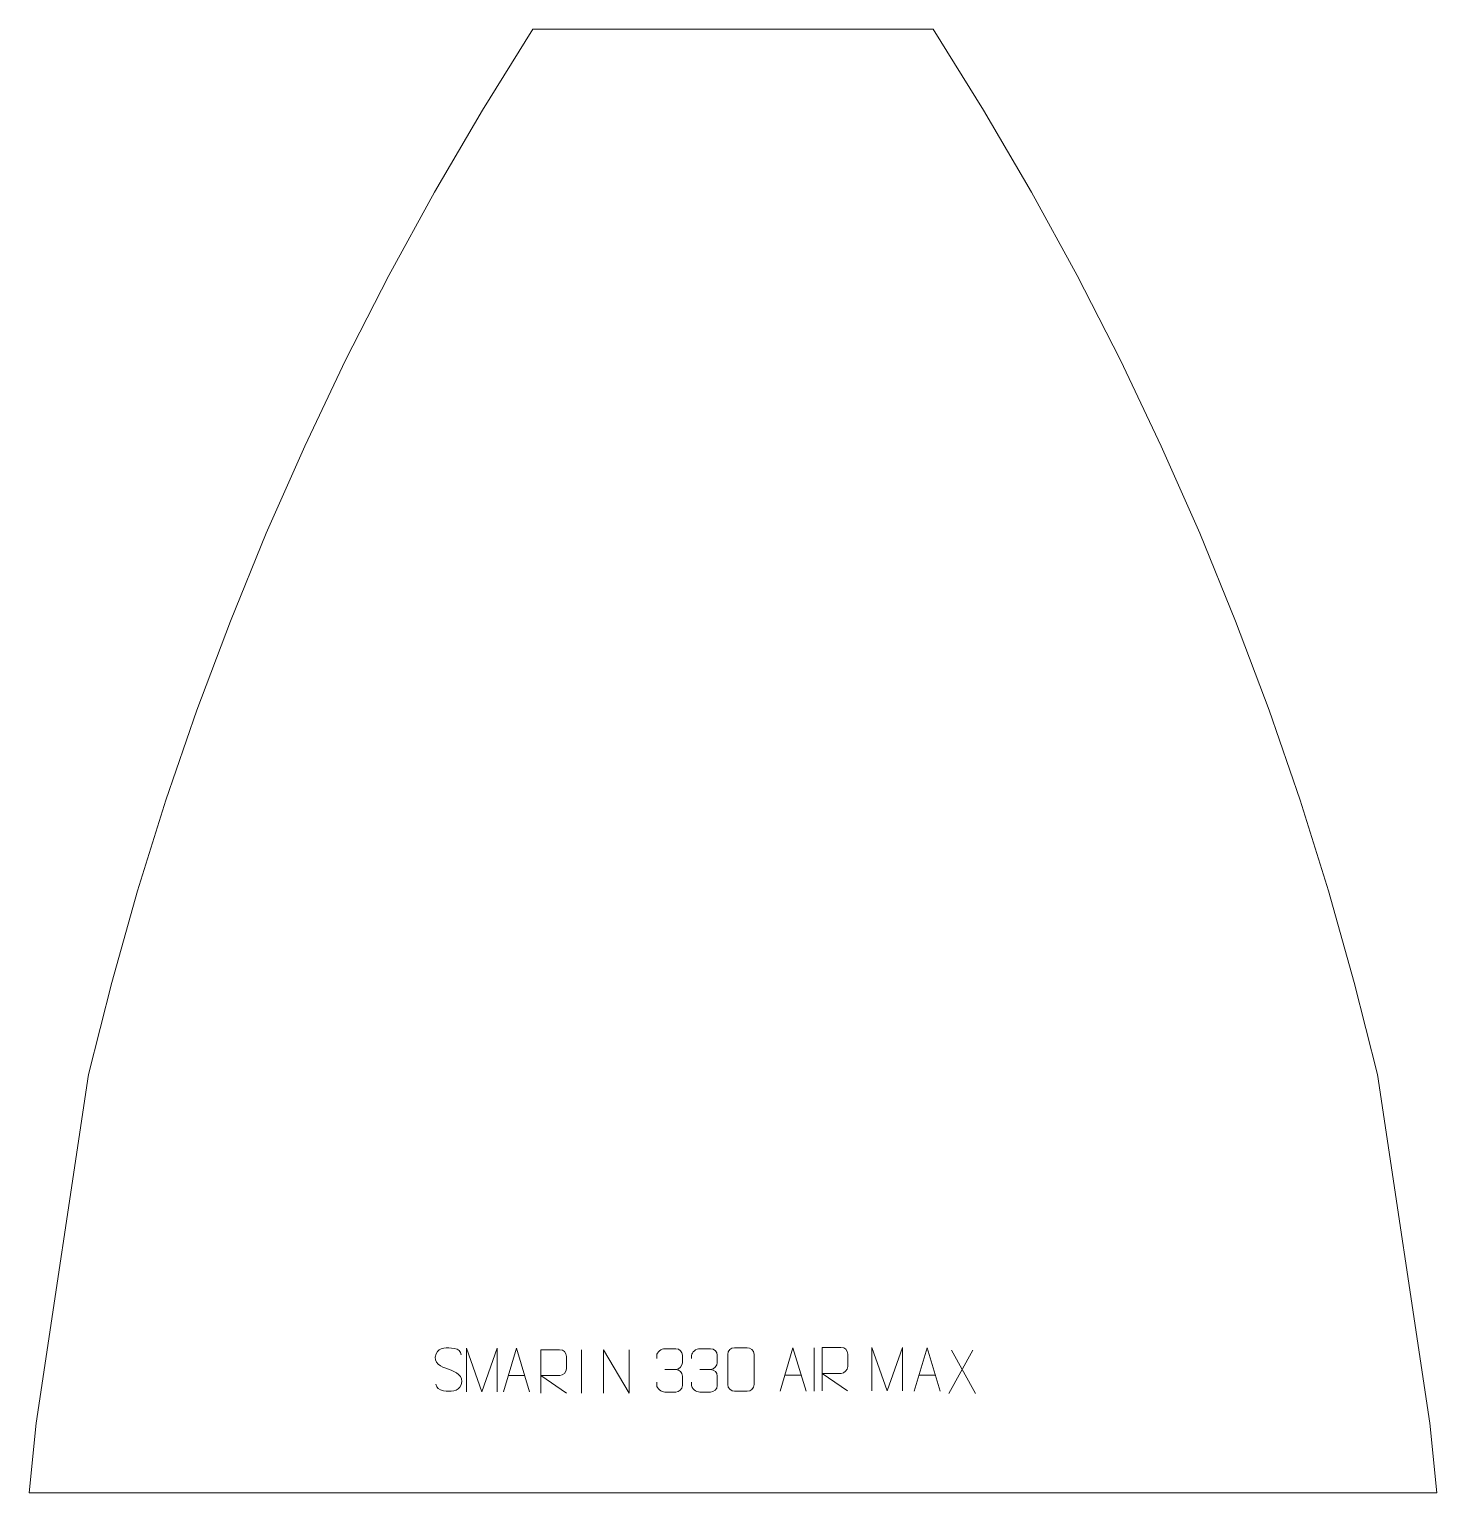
# Model space of a CAD drawing. Header units: millimetres. Extents: x -406 to 402, y 412 to 1252.
import ezdxf

# ---------------------------------------------------------------- set-up
doc = ezdxf.new("R2010")
doc.units = ezdxf.units.MM
doc.header["$MEASUREMENT"] = 0
doc.layers.add('layer 1', color=7, linetype='Continuous')

msp = doc.modelspace()

# ---------------------------------------------------------------- linework, layer by layer
at = {"layer": 'layer 1', "color": 242, "lineweight": 9}
msp.add_open_spline([(-117.378, 1251.7779), (-117.378, 1251.7779), (112.6218, 1251.7779), (112.6218, 1251.7779), (112.6218, 1251.7779), (112.6218, 1251.7779), (141.468, 1205.4367), (141.468, 1205.4367), (141.468, 1205.4367), (141.468, 1205.4367), (168.9976, 1158.3023), (168.9976, 1158.3023), (168.9976, 1158.3023), (168.9976, 1158.3023), (195.1894, 1110.4101), (195.1894, 1110.4101), (195.1894, 1110.4101), (195.1894, 1110.4101), (220.0223, 1061.7988), (220.0223, 1061.7988), (220.0223, 1061.7988), (220.0223, 1061.7988), (243.4755, 1012.5092), (243.4755, 1012.5092), (243.4755, 1012.5092), (243.4755, 1012.5092), (265.5313, 962.5782), (265.5313, 962.5782), (265.5313, 962.5782), (265.5313, 962.5782), (286.1729, 912.0441), (286.1729, 912.0441), (286.1729, 912.0441), (286.1729, 912.0441), (305.3835, 860.9505), (305.3835, 860.9505), (305.3835, 860.9505), (305.3835, 860.9505), (323.1458, 809.3357), (323.1458, 809.3357), (323.1458, 809.3357), (323.1458, 809.3357), (339.4492, 757.2408), (339.4492, 757.2408), (339.4492, 757.2408), (339.4492, 757.2408), (354.2781, 704.7083), (354.2781, 704.7083), (354.2781, 704.7083), (354.2781, 704.7083), (367.6218, 651.7788), (367.6218, 651.7788), (367.6218, 651.7788), (367.6218, 651.7788), (397.6209, 451.7788), (397.6209, 451.7788), (397.6209, 451.7788), (397.6209, 451.7788), (401.6213, 411.7789), (401.6213, 411.7789), (401.6213, 411.7789), (401.6213, 411.7789), (-406.3775, 411.7789), (-406.3775, 411.7789), (-406.3775, 411.7789), (-406.3775, 411.7789), (-402.3782, 451.7788), (-402.3782, 451.7788), (-402.3782, 451.7788), (-402.3782, 451.7788), (-372.378, 651.7788), (-372.378, 651.7788), (-372.378, 651.7788), (-372.378, 651.7788), (-359.0339, 704.7083), (-359.0339, 704.7083), (-359.0339, 704.7083), (-359.0339, 704.7083), (-344.2054, 757.2408), (-344.2054, 757.2408), (-344.2054, 757.2408), (-344.2054, 757.2408), (-327.9031, 809.3357), (-327.9031, 809.3357), (-327.9031, 809.3357), (-327.9031, 809.3357), (-310.1397, 860.9505), (-310.1397, 860.9505), (-310.1397, 860.9505), (-310.1397, 860.9505), (-290.9303, 912.0441), (-290.9303, 912.0441), (-290.9303, 912.0441), (-290.9303, 912.0441), (-270.2887, 962.5782), (-270.2887, 962.5782), (-270.2887, 962.5782), (-270.2887, 962.5782), (-248.2317, 1012.5092), (-248.2317, 1012.5092), (-248.2317, 1012.5092), (-248.2317, 1012.5092), (-224.7781, 1061.7988), (-224.7781, 1061.7988), (-224.7781, 1061.7988), (-224.7781, 1061.7988), (-199.9453, 1110.4101), (-199.9453, 1110.4101), (-199.9453, 1110.4101), (-199.9453, 1110.4101), (-173.755, 1158.3023), (-173.755, 1158.3023), (-173.755, 1158.3023), (-173.755, 1158.3023), (-146.225, 1205.4367), (-146.225, 1205.4367), (-146.225, 1205.4367), (-146.225, 1205.4367), (-117.378, 1251.7779), (-117.378, 1251.7779)], degree=3, knots=[0, 0, 0, 0, 0.03225806, 0.03225806, 0.03225806, 0.03225806, 0.06451613, 0.06451613, 0.06451613, 0.06451613, 0.09677419, 0.09677419, 0.09677419, 0.09677419, 0.12903226, 0.12903226, 0.12903226, 0.12903226, 0.16129032, 0.16129032, 0.16129032, 0.16129032, 0.19354839, 0.19354839, 0.19354839, 0.19354839, 0.22580645, 0.22580645, 0.22580645, 0.22580645, 0.25806452, 0.25806452, 0.25806452, 0.25806452, 0.29032258, 0.29032258, 0.29032258, 0.29032258, 0.32258065, 0.32258065, 0.32258065, 0.32258065, 0.35483871, 0.35483871, 0.35483871, 0.35483871, 0.38709677, 0.38709677, 0.38709677, 0.38709677, 0.41935484, 0.41935484, 0.41935484, 0.41935484, 0.4516129, 0.4516129, 0.4516129, 0.4516129, 0.48387097, 0.48387097, 0.48387097, 0.48387097, 0.51612903, 0.51612903, 0.51612903, 0.51612903, 0.5483871, 0.5483871, 0.5483871, 0.5483871, 0.58064516, 0.58064516, 0.58064516, 0.58064516, 0.61290323, 0.61290323, 0.61290323, 0.61290323, 0.64516129, 0.64516129, 0.64516129, 0.64516129, 0.67741935, 0.67741935, 0.67741935, 0.67741935, 0.70967742, 0.70967742, 0.70967742, 0.70967742, 0.74193548, 0.74193548, 0.74193548, 0.74193548, 0.77419355, 0.77419355, 0.77419355, 0.77419355, 0.80645161, 0.80645161, 0.80645161, 0.80645161, 0.83870968, 0.83870968, 0.83870968, 0.83870968, 0.87096774, 0.87096774, 0.87096774, 0.87096774, 0.90322581, 0.90322581, 0.90322581, 0.90322581, 0.93548387, 0.93548387, 0.93548387, 0.93548387, 1, 1, 1, 1], dxfattribs=at)
at = {"layer": 'layer 1', "color": 250, "lineweight": 9}
for points, knots in [([(-165.6781, 482.6872), (-169.9264, 484.1576), (-174.8345, 485.9534), (-172.8294, 491.4737), (-172.8294, 491.4737), (-171.3259, 495.6136), (-166.1123, 495.2251), (-162.5087, 494.624), (-162.5087, 494.624), (-159.6481, 494.1468), (-158.7834, 492.9336), (-158.4728, 490.8495)], [0, 0, 0, 0, 0.25, 0.25, 0.25, 0.25, 0.5, 0.5, 0.5, 0.5, 1, 1, 1, 1]), ([(-155.4473, 469.7664), (-155.4473, 469.7664), (-155.4473, 494.7243), (-155.4473, 494.7243), (-155.4473, 494.7243), (-155.4473, 494.7243), (-146.5222, 469.7664), (-146.5222, 469.7664), (-146.5222, 469.7664), (-146.5222, 469.7664), (-137.7623, 494.7238), (-137.7623, 494.7238), (-137.7623, 494.7238), (-137.7623, 494.7238), (-137.7623, 469.7664), (-137.7623, 469.7664)], [0, 0, 0, 0, 0.2, 0.2, 0.2, 0.2, 0.4, 0.4, 0.4, 0.4, 0.6, 0.6, 0.6, 0.6, 1, 1, 1, 1]), ([(-134.0753, 469.7686), (-134.0753, 469.7686), (-126.7043, 494.7221), (-126.7043, 494.7221), (-126.7043, 494.7221), (-126.7043, 494.7221), (-119.1344, 469.7686), (-119.1344, 469.7686)], [0, 0, 0, 0, 0.33333333, 0.33333333, 0.33333333, 0.33333333, 1, 1, 1, 1]), ([(-112.6927, 468.9259), (-112.6927, 468.9259), (-112.6927, 493.8794), (-112.6927, 493.8794), (-112.6927, 493.8794), (-109.0979, 493.8794), (-105.5024, 493.8794), (-101.9072, 493.8794), (-101.9072, 493.8794), (-99.5819, 493.8417), (-98.0246, 492.3517), (-98.0287, 489.9853), (-98.0287, 489.9853), (-98.0291, 487.9498), (-98.0291, 484.8904), (-98.0287, 482.8544), (-98.0287, 482.8544), (-98.0352, 480.9789), (-99.8475, 479.0371), (-101.857, 479.018), (-101.857, 479.018), (-101.857, 479.018), (-112.6927, 479.018), (-112.6927, 479.018), (-112.6927, 479.018), (-112.6927, 479.018), (-98.038, 468.9259), (-98.038, 468.9259)], [0, 0, 0, 0, 0.125, 0.125, 0.125, 0.125, 0.25, 0.25, 0.25, 0.25, 0.375, 0.375, 0.375, 0.375, 0.5, 0.5, 0.5, 0.5, 0.625, 0.625, 0.625, 0.625, 0.75, 0.75, 0.75, 0.75, 1, 1, 1, 1]), ([(-76.688, 468.9259), (-76.688, 468.9259), (-76.688, 493.8794), (-76.688, 493.8794), (-76.688, 493.8794), (-76.688, 493.8794), (-62.0332, 468.9259), (-62.0332, 468.9259), (-62.0332, 468.9259), (-62.0332, 468.9259), (-62.0332, 493.8794), (-62.0332, 493.8794)], [0, 0, 0, 0, 0.25, 0.25, 0.25, 0.25, 0.5, 0.5, 0.5, 0.5, 1, 1, 1, 1]), ([(-46.1403, 488.7731), (-46.1403, 488.7731), (-46.1403, 490.6303), (-46.1403, 490.6303), (-46.1403, 490.6303), (-46.1546, 492.3722), (-43.4901, 494.4903), (-41.431, 494.4676), (-41.431, 494.4676), (-39.3669, 494.4676), (-37.3029, 494.4676), (-35.2392, 494.4676), (-35.2392, 494.4676), (-33.0447, 494.4764), (-31.4464, 492.6296), (-31.402, 490.7175), (-31.402, 490.7175), (-31.4024, 489.2824), (-31.4024, 487.8473), (-31.402, 486.4118), (-31.402, 486.4118), (-31.4506, 484.7583), (-33.0532, 482.5283), (-35.2515, 482.5383), (-35.2515, 482.5383), (-33.0478, 482.5271), (-31.4398, 480.7239), (-31.3858, 478.6644), (-31.3858, 478.6644), (-31.3862, 476.8797), (-31.3862, 475.095), (-31.3858, 473.3099), (-31.3858, 473.3099), (-31.3757, 471.2485), (-33.4306, 469.4854), (-35.2515, 469.4935), (-35.2515, 469.4935), (-37.3168, 469.4938), (-39.382, 469.4938), (-41.4476, 469.4935), (-41.4476, 469.4935), (-43.6162, 469.505), (-46.1472, 471.9052), (-46.1658, 473.367), (-46.1658, 473.367), (-46.1658, 473.367), (-46.1658, 475.2756), (-46.1658, 475.2756)], [0, 0, 0, 0, 0.07692308, 0.07692308, 0.07692308, 0.07692308, 0.15384615, 0.15384615, 0.15384615, 0.15384615, 0.23076923, 0.23076923, 0.23076923, 0.23076923, 0.30769231, 0.30769231, 0.30769231, 0.30769231, 0.38461538, 0.38461538, 0.38461538, 0.38461538, 0.46153846, 0.46153846, 0.46153846, 0.46153846, 0.53846154, 0.53846154, 0.53846154, 0.53846154, 0.61538462, 0.61538462, 0.61538462, 0.61538462, 0.69230769, 0.69230769, 0.69230769, 0.69230769, 0.76923077, 0.76923077, 0.76923077, 0.76923077, 0.84615385, 0.84615385, 0.84615385, 0.84615385, 1, 1, 1, 1]), ([(-26.1403, 488.7731), (-26.1403, 488.7731), (-26.1403, 490.6303), (-26.1403, 490.6303), (-26.1403, 490.6303), (-26.1546, 492.3722), (-23.4901, 494.4903), (-21.431, 494.4676), (-21.431, 494.4676), (-19.3669, 494.4676), (-17.3029, 494.4676), (-15.2392, 494.4676), (-15.2392, 494.4676), (-13.0447, 494.4764), (-11.4464, 492.6296), (-11.402, 490.7175), (-11.402, 490.7175), (-11.4024, 489.2824), (-11.4024, 487.8473), (-11.402, 486.4118), (-11.402, 486.4118), (-11.4506, 484.7583), (-13.0532, 482.5283), (-15.2515, 482.5383), (-15.2515, 482.5383), (-13.0478, 482.5271), (-11.4398, 480.7239), (-11.3858, 478.6644), (-11.3858, 478.6644), (-11.3862, 476.8797), (-11.3862, 475.095), (-11.3858, 473.3099), (-11.3858, 473.3099), (-11.3757, 471.2485), (-13.4306, 469.4854), (-15.2515, 469.4935), (-15.2515, 469.4935), (-17.3168, 469.4938), (-19.382, 469.4938), (-21.4476, 469.4935), (-21.4476, 469.4935), (-23.6162, 469.505), (-26.1472, 471.9052), (-26.1658, 473.367), (-26.1658, 473.367), (-26.1658, 473.367), (-26.1658, 475.2756), (-26.1658, 475.2756)], [0, 0, 0, 0, 0.07692308, 0.07692308, 0.07692308, 0.07692308, 0.15384615, 0.15384615, 0.15384615, 0.15384615, 0.23076923, 0.23076923, 0.23076923, 0.23076923, 0.30769231, 0.30769231, 0.30769231, 0.30769231, 0.38461538, 0.38461538, 0.38461538, 0.38461538, 0.46153846, 0.46153846, 0.46153846, 0.46153846, 0.53846154, 0.53846154, 0.53846154, 0.53846154, 0.61538462, 0.61538462, 0.61538462, 0.61538462, 0.69230769, 0.69230769, 0.69230769, 0.69230769, 0.76923077, 0.76923077, 0.76923077, 0.76923077, 0.84615385, 0.84615385, 0.84615385, 0.84615385, 1, 1, 1, 1]), ([(-1.4273, 495.0272), (0.9388, 495.0272), (3.3053, 495.0272), (5.6718, 495.0272), (5.6718, 495.0272), (7.6523, 495.0628), (9.6783, 493.5685), (9.7054, 491.1264), (9.7054, 491.1264), (9.705, 485.369), (9.705, 479.6112), (9.7054, 473.853), (9.7054, 473.853), (9.5633, 471.5254), (7.8569, 470.0431), (5.6718, 470.0323), (5.6718, 470.0323), (3.2994, 470.0327), (0.927, 470.0327), (-1.445, 470.0323), (-1.445, 470.0323), (-3.4035, 469.9267), (-5.4099, 471.8146), (-5.3985, 473.8356), (-5.3985, 473.8356), (-5.3981, 479.6162), (-5.3981, 485.3965), (-5.3985, 491.1763), (-5.3985, 491.1763), (-5.3942, 493.3183), (-3.6171, 495.0408), (-1.4273, 495.0272)], [0, 0, 0, 0, 0.11111111, 0.11111111, 0.11111111, 0.11111111, 0.22222222, 0.22222222, 0.22222222, 0.22222222, 0.33333333, 0.33333333, 0.33333333, 0.33333333, 0.44444444, 0.44444444, 0.44444444, 0.44444444, 0.55555556, 0.55555556, 0.55555556, 0.55555556, 0.66666667, 0.66666667, 0.66666667, 0.66666667, 0.77777778, 0.77777778, 0.77777778, 0.77777778, 1, 1, 1, 1]), ([(24.683, 470.0512), (24.683, 470.0512), (32.054, 495.0047), (32.054, 495.0047), (32.054, 495.0047), (32.054, 495.0047), (39.6239, 470.0512), (39.6239, 470.0512)], [0, 0, 0, 0, 0.33333333, 0.33333333, 0.33333333, 0.33333333, 1, 1, 1, 1]), ([(48.79, 470.2092), (48.79, 470.2092), (48.79, 495.1627), (48.79, 495.1627), (48.79, 495.1627), (52.3848, 495.1627), (55.9803, 495.1627), (59.5755, 495.1627), (59.5755, 495.1627), (61.9008, 495.125), (63.4581, 493.635), (63.454, 491.2686), (63.454, 491.2686), (63.4536, 489.2331), (63.4536, 486.1737), (63.454, 484.1377), (63.454, 484.1377), (63.4475, 482.2622), (61.6352, 480.3204), (59.6257, 480.3013), (59.6257, 480.3013), (59.6257, 480.3013), (48.79, 480.3013), (48.79, 480.3013), (48.79, 480.3013), (48.79, 480.3013), (63.4447, 470.2092), (63.4447, 470.2092)], [0, 0, 0, 0, 0.125, 0.125, 0.125, 0.125, 0.25, 0.25, 0.25, 0.25, 0.375, 0.375, 0.375, 0.375, 0.5, 0.5, 0.5, 0.5, 0.625, 0.625, 0.625, 0.625, 0.75, 0.75, 0.75, 0.75, 1, 1, 1, 1]), ([(77.2795, 470.207), (77.2795, 470.207), (77.2795, 495.1649), (77.2795, 495.1649), (77.2795, 495.1649), (77.2795, 495.1649), (86.2046, 470.207), (86.2046, 470.207), (86.2046, 470.207), (86.2046, 470.207), (94.9645, 495.1644), (94.9645, 495.1644), (94.9645, 495.1644), (94.9645, 495.1644), (94.9645, 470.207), (94.9645, 470.207)], [0, 0, 0, 0, 0.2, 0.2, 0.2, 0.2, 0.4, 0.4, 0.4, 0.4, 0.6, 0.6, 0.6, 0.6, 1, 1, 1, 1]), ([(101.683, 470.0512), (101.683, 470.0512), (109.054, 495.0047), (109.054, 495.0047), (109.054, 495.0047), (109.054, 495.0047), (116.6239, 470.0512), (116.6239, 470.0512)], [0, 0, 0, 0, 0.33333333, 0.33333333, 0.33333333, 0.33333333, 1, 1, 1, 1]), ([(-165.6781, 482.6871), (-161.6595, 481.0404), (-156.63, 479.1521), (-158.464, 473.7918), (-158.464, 473.7918), (-159.9238, 469.5254), (-164.8346, 469.7821), (-168.5607, 470.3368), (-168.5607, 470.3368), (-171.3107, 470.7466), (-172.5316, 471.9601), (-172.9096, 474.0723)], [0, 0, 0, 0, 0.25, 0.25, 0.25, 0.25, 0.5, 0.5, 0.5, 0.5, 1, 1, 1, 1])]:
    msp.add_open_spline(points, degree=3, knots=knots, dxfattribs=at)
for points in [[(-89.3606, 493.8897), (-89.3606, 493.8897), (-89.3606, 468.9156), (-89.3606, 468.9156)], [(44.1534, 495.015), (44.1534, 495.015), (44.1534, 470.0409), (44.1534, 470.0409)], [(135.3036, 493.671), (135.3036, 493.671), (121.563, 468.7752), (121.563, 468.7752)], [(123.0176, 493.671), (123.0176, 493.671), (136.7582, 468.7175), (136.7582, 468.7175)], [(-131.3527, 479.018), (-131.3527, 479.018), (-121.857, 479.018), (-121.857, 479.018)], [(-41.4306, 482.5279), (-41.4306, 482.5279), (-35.2342, 482.5279), (-35.2342, 482.5279)], [(-21.4306, 482.5279), (-21.4306, 482.5279), (-15.2342, 482.5279), (-15.2342, 482.5279)], [(27.4056, 479.3006), (27.4056, 479.3006), (36.9013, 479.3006), (36.9013, 479.3006)], [(104.4056, 479.3006), (104.4056, 479.3006), (113.9013, 479.3006), (113.9013, 479.3006)]]:
    msp.add_open_spline(points, degree=3, dxfattribs=at)

doc.saveas('drawing.dxf')
